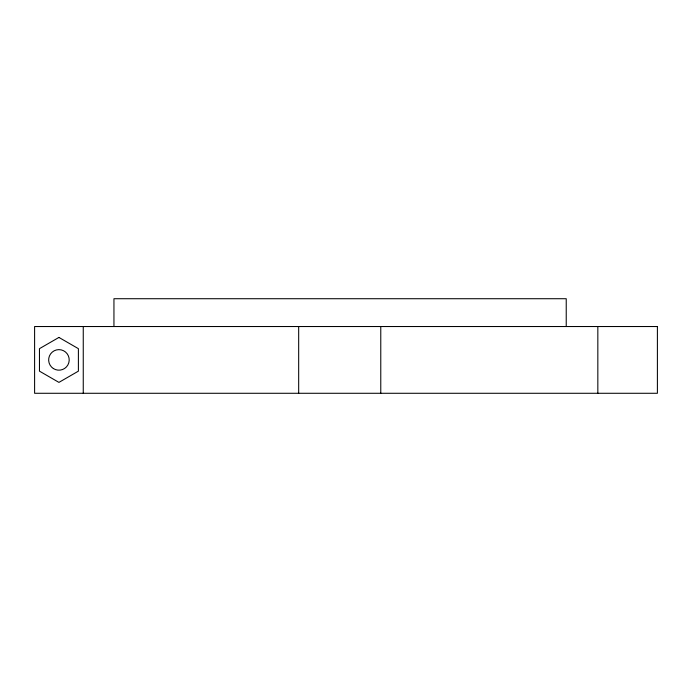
<?xml version="1.0" encoding="UTF-8"?>
<svg xmlns="http://www.w3.org/2000/svg" width="692" height="692" viewBox="0 0 692 692"><rect width="100%" height="100%" fill="white"/><g stroke="black" fill="none" stroke-linecap="round" stroke-linejoin="round"><path stroke-width="1.04" d="M597.836 326.529L597.836 393.281M566.229 326.529L566.229 298.719L113.946 298.719L113.946 326.529M380.773 326.529L380.773 393.281M298.676 326.529L298.676 393.281M83.256 326.529L83.256 393.281M58.932 337.428L39.461 348.664L39.461 371.146L58.932 382.391L78.395 371.146L78.395 348.664L58.932 337.428M657.4 326.529L34.6 326.529L34.6 393.281L657.4 393.281L657.4 326.529M53.362 368.542A10.276 10.276 0 0 0 69.191 360.411A10.276 10.276 0 0 0 54.236 350.766A10.276 10.276 0 0 0 53.362 368.542"/></g></svg>
